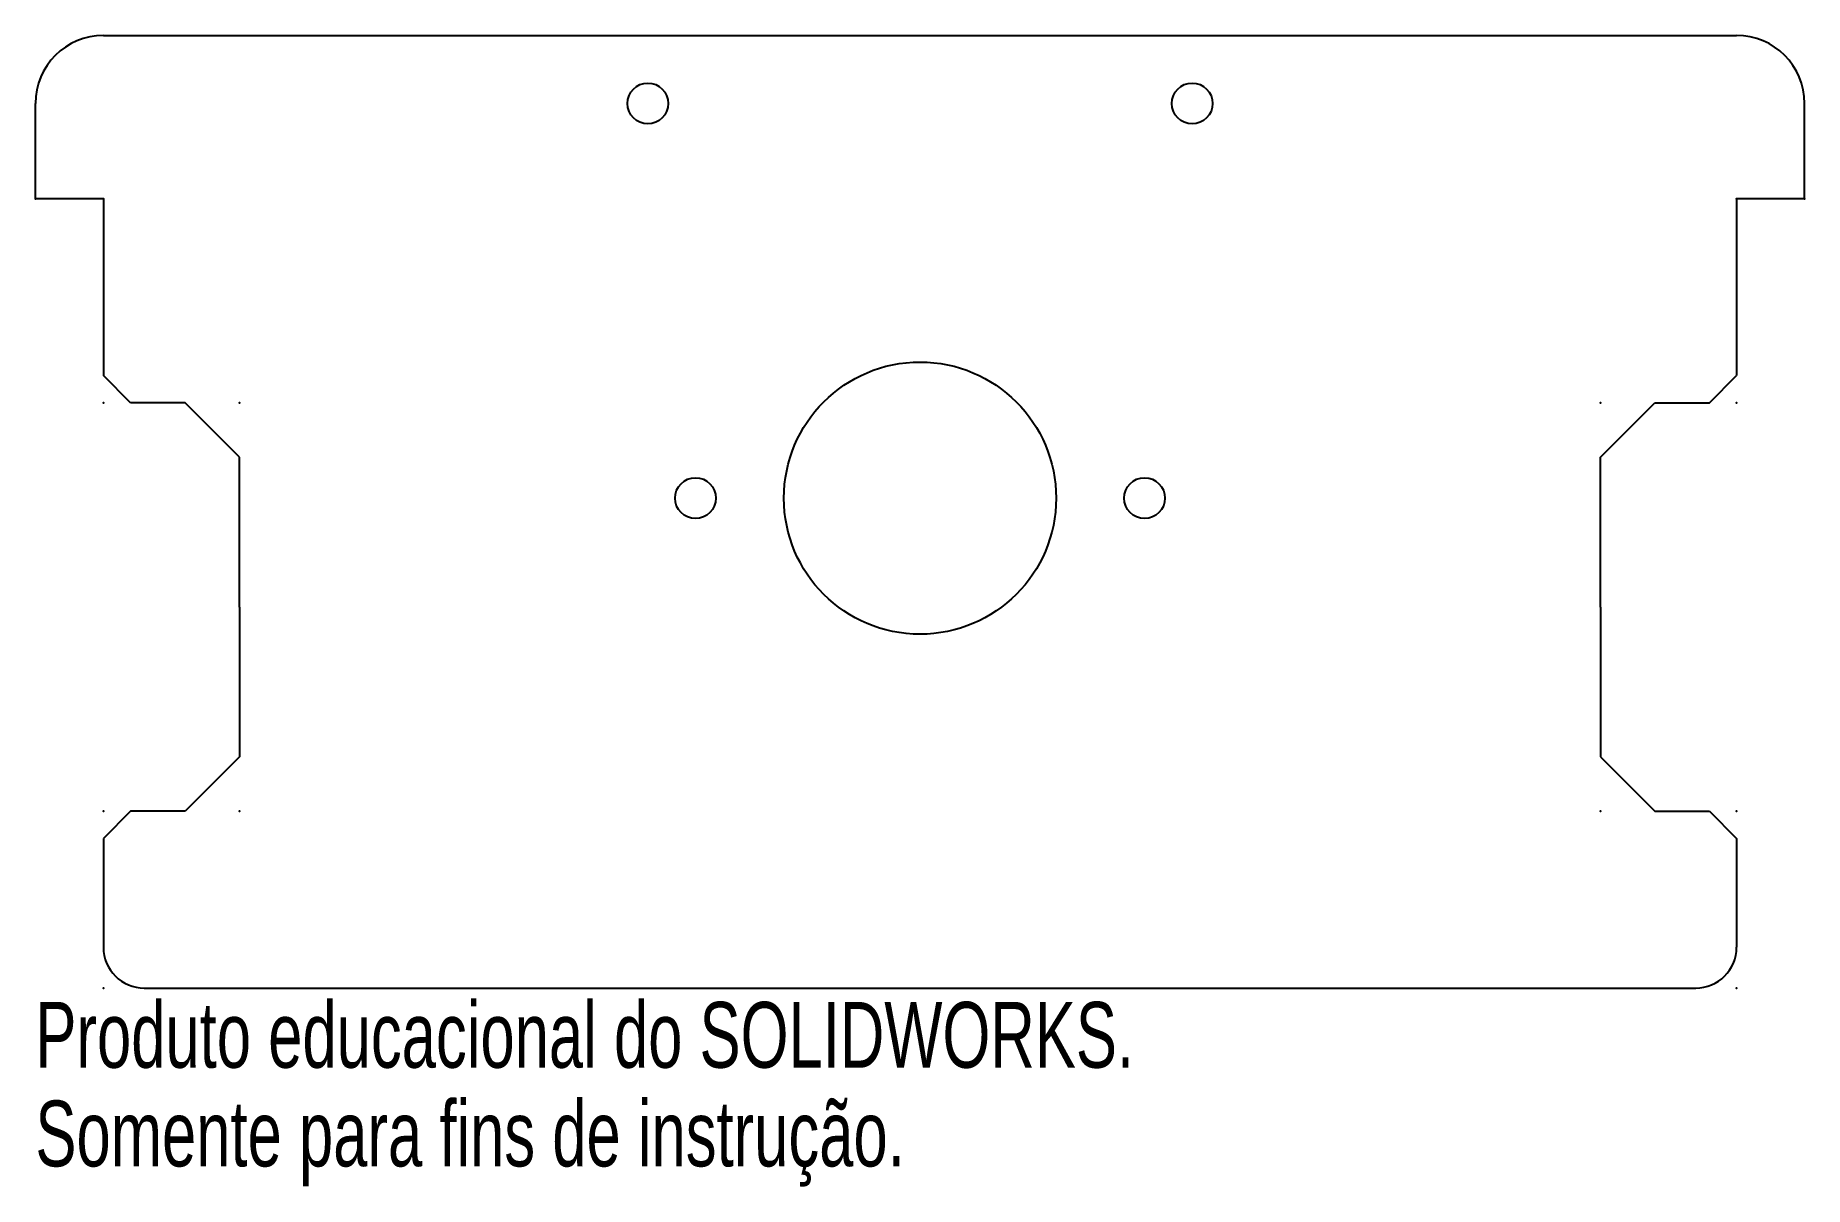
# Model space of a CAD drawing. Header units: millimetres. Extents: x -144 to -14, y -37 to 48.
import ezdxf

# ---------------------------------------------------------------- set-up
doc = ezdxf.new("R2010")
doc.units = ezdxf.units.MM
doc.header["$PDSIZE"] = -1
doc.styles.add('SLDTEXTSTYLE0', font='TXT', dxfattribs={"width": 0.7})

msp = doc.modelspace()

# ---------------------------------------------------------------- linework, layer by layer
at = {"color": 7, "linetype": 'Continuous'}
for p, q in [((-139.39, 47.62), (-19.39, 47.62)), ((-144.39, 35.62), (-144.39, 42.62)), ((-14.39, 35.62), (-14.39, 42.62)), ((-139.39, 35.62), (-144.39, 35.62)), ((-139.39, 35.62), (-139.39, 22.62)), ((-19.39, 35.62), (-19.39, 22.62)), ((-14.39, 35.62), (-19.39, 35.62)), ((-137.39, 20.62), (-139.39, 22.62)), ((-21.39, 20.62), (-19.39, 22.62)), ((-133.39, 20.62), (-137.39, 20.62)), ((-129.39, 16.62), (-133.39, 20.62)), ((-29.39, 16.62), (-25.39, 20.62)), ((-25.39, 20.62), (-21.39, 20.62)), ((-129.39, 5.62), (-129.39, 16.62)), ((-29.39, 5.62), (-29.39, 16.62)), ((-129.39, 5.62), (-129.39, -5.38)), ((-29.39, 5.62), (-29.39, -5.38)), ((-129.39, -5.38), (-133.39, -9.38)), ((-29.39, -5.38), (-25.39, -9.38)), ((-137.39, -9.38), (-139.39, -11.38)), ((-133.39, -9.38), (-137.39, -9.38)), ((-25.39, -9.38), (-21.39, -9.38)), ((-21.39, -9.38), (-19.39, -11.38)), ((-139.39, -11.38), (-139.39, -19.38)), ((-19.39, -11.38), (-19.39, -19.38)), ((-136.39, -22.38), (-22.39, -22.38))]:
    msp.add_line(p, q, dxfattribs=at)
for centre, radius in [((-99.39, 42.62), 1.5), ((-59.39, 42.62), 1.5), ((-79.39, 13.62), 10), ((-95.89, 13.62), 1.5), ((-62.89, 13.62), 1.5)]:
    msp.add_circle(centre, radius, dxfattribs=at)
for centre, radius, start, end in [((-139.39, 42.62), 5, 90, 180), ((-19.39, 42.62), 5, 0, 90), ((-136.39, -19.38), 3, 180, 270), ((-22.39, -19.38), 3, 270, 0)]:
    msp.add_arc(centre, radius, start, end, dxfattribs=at)
for p in [(-144.39, 35.62), (-139.39, 35.62), (-19.39, 35.62), (-14.39, 35.62), (-139.39, 20.62), (-129.39, 20.62), (-29.39, 20.62), (-19.39, 20.62), (-139.39, -9.38), (-129.39, -9.38), (-29.39, -9.38), (-19.39, -9.38), (-139.39, -22.38), (-19.39, -22.38)]:
    msp.add_point(p, dxfattribs=at)

# ---------------------------------------------------------------- texts
at = {"color": 7, "linetype": 'Continuous', "char_height": 4.8336, "attachment_point": 1, "style": 'SLDTEXTSTYLE0'}
for s, insert in [('Produto educacional do SOLIDWORKS.', (-144.39, -23.4)), ('Somente para fins de instrução.', (-144.39, -30.65))]:
    msp.add_mtext(s, dxfattribs=dict(at, insert=insert))

doc.saveas('drawing.dxf')
